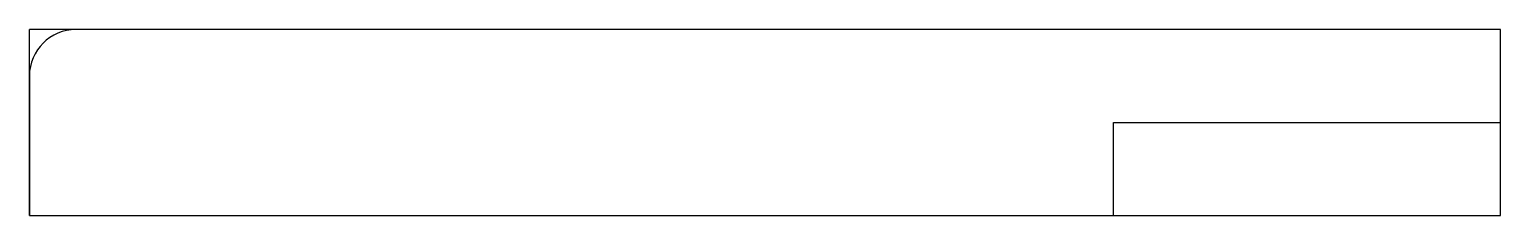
# Model space of a CAD drawing. Extents: x -95 to 0, y 0 to 12.
import ezdxf

# ---------------------------------------------------------------- set-up
doc = ezdxf.new("R2010")
doc.units = 0
doc.layers.get('0').update_dxf_attribs({"linetype": 'CONTINUOUS'})

msp = doc.modelspace()

# ---------------------------------------------------------------- linework, layer by layer
at = {"linetype": 'CONTINUOUS'}
for p, q in [((-95, 0), (-95, 12)), ((0, 12), (-95, 12)), ((0, 12), (-92, 12)), ((0, 0), (0, 12)), ((0, 6), (0, 12)), ((-95, 9), (-95, 0)), ((-25, 0), (-25, 6)), ((-25, 6), (0, 6)), ((-95, 0), (0, 0)), ((-95, 0), (-25, 0))]:
    msp.add_line(p, q, dxfattribs=at)
msp.add_arc((-92, 9), 3, 90, 180, dxfattribs=at)

doc.saveas('drawing.dxf')
